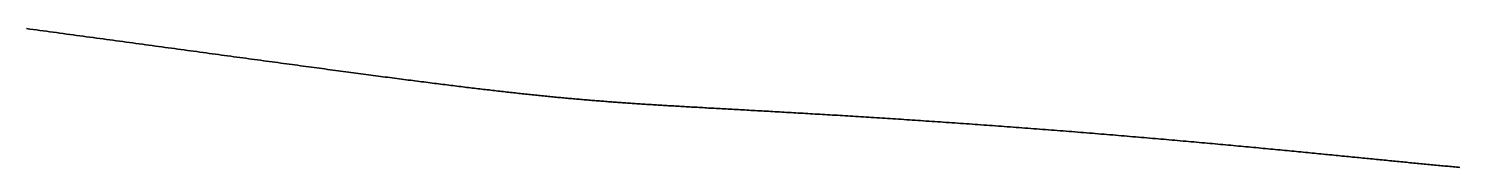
# Model space of a CAD drawing. Header units: inches. Extents: x 130170 to 284068, y 377793 to 804530.
# Drawn here: x 252070.06 to 252112.62, y 753070.04 to 753074.17 of the extents above; entities that cross this region are included whole.
import ezdxf

# ---------------------------------------------------------------- set-up
doc = ezdxf.new("R2010")
doc.units = ezdxf.units.IN
doc.header["$MEASUREMENT"] = 0
doc.layers.add('muni_il', color=7, linetype='Continuous')

msp = doc.modelspace()

# ---------------------------------------------------------------- linework, layer by layer
at = {"layer": 'muni_il'}
for points in [[(252112.661, 753070.042), (252112.612, 753070.046), (252112.562, 753070.051), (252112.513, 753070.055), (252112.463, 753070.06), (252112.413, 753070.065), (252112.363, 753070.069), (252112.313, 753070.074), (252112.263, 753070.079), (252112.213, 753070.083), (252112.162, 753070.088), (252112.112, 753070.093), (252112.061, 753070.098), (252112.01, 753070.102), (252111.959, 753070.107), (252111.908, 753070.112), (252111.857, 753070.117), (252111.805, 753070.122), (252111.754, 753070.127), (252111.702, 753070.132), (252111.65, 753070.137), (252111.598, 753070.141), (252111.546, 753070.147), (252111.493, 753070.152), (252111.441, 753070.157), (252111.388, 753070.162), (252111.335, 753070.167), (252111.282, 753070.172), (252111.229, 753070.177), (252111.175, 753070.182), (252111.122, 753070.188), (252111.068, 753070.193), (252111.014, 753070.198), (252110.96, 753070.203), (252110.905, 753070.209), (252110.851, 753070.214), (252110.796, 753070.219), (252110.741, 753070.225), (252110.685, 753070.23), (252110.63, 753070.236), (252110.574, 753070.241), (252110.518, 753070.247), (252110.462, 753070.252), (252110.405, 753070.258), (252110.349, 753070.263), (252110.292, 753070.269), (252110.234, 753070.275), (252110.177, 753070.28), (252110.119, 753070.286), (252110.062, 753070.292), (252110.003, 753070.297), (252109.945, 753070.303), (252109.886, 753070.309), (252109.827, 753070.315), (252109.768, 753070.321), (252109.709, 753070.327), (252109.649, 753070.332), (252109.589, 753070.338), (252109.529, 753070.344), (252109.468, 753070.35), (252109.407, 753070.356), (252109.346, 753070.362), (252109.285, 753070.368), (252109.223, 753070.374), (252109.161, 753070.38), (252109.099, 753070.387), (252109.037, 753070.393), (252108.974, 753070.399), (252108.911, 753070.405), (252108.847, 753070.411), (252108.784, 753070.418), (252108.72, 753070.424), (252108.656, 753070.43), (252108.591, 753070.437), (252108.526, 753070.443), (252108.461, 753070.449), (252108.396, 753070.456), (252108.33, 753070.462), (252108.264, 753070.468), (252108.197, 753070.475), (252108.131, 753070.481), (252108.064, 753070.488), (252107.997, 753070.494), (252107.929, 753070.501), (252107.861, 753070.508), (252107.793, 753070.514), (252107.725, 753070.521), (252107.656, 753070.527), (252107.587, 753070.534), (252107.517, 753070.541), (252107.448, 753070.547), (252107.378, 753070.554), (252107.307, 753070.561), (252107.237, 753070.568), (252107.166, 753070.574), (252107.095, 753070.581), (252107.023, 753070.588), (252106.951, 753070.595), (252106.879, 753070.602), (252106.807, 753070.608), (252106.734, 753070.615), (252106.661, 753070.622), (252106.588, 753070.629), (252106.514, 753070.636), (252106.44, 753070.643), (252106.366, 753070.65), (252106.291, 753070.657), (252106.216, 753070.664), (252106.141, 753070.671), (252106.066, 753070.678), (252105.99, 753070.685), (252105.914, 753070.692), (252105.838, 753070.699), (252105.761, 753070.706), (252105.685, 753070.713), (252105.607, 753070.72), (252105.53, 753070.727), (252105.452, 753070.734), (252105.374, 753070.741), (252105.296, 753070.749), (252105.218, 753070.756), (252105.139, 753070.763), (252105.06, 753070.77), (252104.981, 753070.777), (252104.901, 753070.784), (252104.821, 753070.791), (252104.741, 753070.798), (252104.661, 753070.806), (252104.581, 753070.813), (252104.5, 753070.82), (252104.419, 753070.827), (252104.338, 753070.834), (252104.256, 753070.842), (252104.174, 753070.849), (252104.092, 753070.856), (252104.01, 753070.863), (252103.928, 753070.87), (252103.845, 753070.877), (252103.762, 753070.885), (252103.679, 753070.892), (252103.596, 753070.899), (252103.513, 753070.906), (252103.429, 753070.913), (252103.345, 753070.921), (252103.261, 753070.928), (252103.177, 753070.935), (252103.093, 753070.942), (252103.008, 753070.949), (252102.923, 753070.956), (252102.838, 753070.964), (252102.753, 753070.971), (252102.668, 753070.978), (252102.583, 753070.985), (252102.497, 753070.992), (252102.412, 753070.999), (252102.326, 753071.006), (252102.24, 753071.014), (252102.154, 753071.021), (252102.068, 753071.028), (252101.981, 753071.035), (252101.895, 753071.042), (252101.808, 753071.049), (252101.722, 753071.056), (252101.635, 753071.063), (252101.548, 753071.07), (252101.461, 753071.077), (252101.374, 753071.084), (252101.287, 753071.091), (252101.2, 753071.098), (252101.113, 753071.105), (252101.025, 753071.112), (252100.938, 753071.118), (252100.85, 753071.125), (252100.763, 753071.132), (252100.675, 753071.139), (252100.588, 753071.146), (252100.5, 753071.153), (252100.413, 753071.16), (252100.325, 753071.166), (252100.237, 753071.173), (252100.149, 753071.18), (252100.062, 753071.186), (252099.974, 753071.193), (252099.886, 753071.2), (252099.799, 753071.206), (252099.711, 753071.213), (252099.623, 753071.22), (252099.536, 753071.226), (252099.448, 753071.233), (252099.36, 753071.239), (252099.273, 753071.246), (252099.185, 753071.252), (252099.098, 753071.259), (252099.011, 753071.265), (252098.923, 753071.272), (252098.836, 753071.278), (252098.749, 753071.284), (252098.662, 753071.291), (252098.575, 753071.297), (252098.488, 753071.303), (252098.401, 753071.31), (252098.314, 753071.316), (252098.228, 753071.322), (252098.141, 753071.328), (252098.055, 753071.334), (252097.969, 753071.34), (252097.882, 753071.346), (252097.796, 753071.352), (252097.711, 753071.358), (252097.625, 753071.364), (252097.539, 753071.37), (252097.454, 753071.376), (252097.368, 753071.382), (252097.283, 753071.388), (252097.198, 753071.394), (252097.114, 753071.399), (252097.029, 753071.405), (252096.945, 753071.411), (252096.86, 753071.417), (252096.776, 753071.422), (252096.692, 753071.428), (252096.609, 753071.434), (252096.525, 753071.439), (252096.442, 753071.445), (252096.359, 753071.45), (252096.276, 753071.456), (252096.193, 753071.461), (252096.111, 753071.467), (252096.029, 753071.472), (252095.947, 753071.477), (252095.865, 753071.482), (252095.784, 753071.488), (252095.702, 753071.493), (252095.622, 753071.498), (252095.541, 753071.503), (252095.46, 753071.509), (252095.38, 753071.514), (252095.3, 753071.519), (252095.22, 753071.524), (252095.141, 753071.529), (252095.062, 753071.534), (252094.983, 753071.539), (252094.904, 753071.544), (252094.826, 753071.548), (252094.748, 753071.553), (252094.67, 753071.558), (252094.593, 753071.563), (252094.515, 753071.567), (252094.438, 753071.572), (252094.362, 753071.577), (252094.286, 753071.581), (252094.209, 753071.586), (252094.134, 753071.591), (252094.058, 753071.595), (252093.983, 753071.6), (252093.908, 753071.604), (252093.834, 753071.609), (252093.76, 753071.613), (252093.686, 753071.617), (252093.612, 753071.622), (252093.539, 753071.626), (252093.466, 753071.63), (252093.394, 753071.635), (252093.321, 753071.639), (252093.249, 753071.643), (252093.178, 753071.647), (252093.107, 753071.651), (252093.036, 753071.655), (252092.965, 753071.659), (252092.895, 753071.664), (252092.825, 753071.668), (252092.755, 753071.672), (252092.686, 753071.676), (252092.617, 753071.679), (252092.548, 753071.683), (252092.48, 753071.687), (252092.412, 753071.691), (252092.344, 753071.695), (252092.277, 753071.699), (252092.21, 753071.703), (252092.143, 753071.706), (252092.077, 753071.71), (252092.011, 753071.714), (252091.945, 753071.717), (252091.88, 753071.721), (252091.815, 753071.725), (252091.75, 753071.728), (252091.686, 753071.732), (252091.622, 753071.736), (252091.558, 753071.739), (252091.495, 753071.743), (252091.431, 753071.746), (252091.369, 753071.75), (252091.306, 753071.753), (252091.244, 753071.757), (252091.183, 753071.76), (252091.121, 753071.763), (252091.06, 753071.767), (252090.999, 753071.77), (252090.939, 753071.774), (252090.878, 753071.777), (252090.819, 753071.78), (252090.759, 753071.784), (252090.7, 753071.787), (252090.641, 753071.79), (252090.582, 753071.793), (252090.524, 753071.797), (252090.466, 753071.8), (252090.408, 753071.803), (252090.351, 753071.806), (252090.294, 753071.809), (252090.237, 753071.813), (252090.18, 753071.816), (252090.124, 753071.819), (252090.068, 753071.822), (252090.012, 753071.825), (252089.957, 753071.829), (252089.901, 753071.832), (252089.846, 753071.835), (252089.792, 753071.838), (252089.737, 753071.841), (252089.683, 753071.844), (252089.629, 753071.847), (252089.576, 753071.85), (252089.522, 753071.853), (252089.469, 753071.856), (252089.417, 753071.86), (252089.364, 753071.863), (252089.312, 753071.866), (252089.259, 753071.869), (252089.207, 753071.872), (252089.156, 753071.875), (252089.104, 753071.878), (252089.053, 753071.881), (252089.002, 753071.884), (252088.951, 753071.887), (252088.901, 753071.89), (252088.85, 753071.894), (252088.8, 753071.897), (252088.75, 753071.9), (252088.7, 753071.903), (252088.651, 753071.906), (252088.601, 753071.909), (252088.552, 753071.912), (252088.503, 753071.915), (252088.454, 753071.918), (252088.405, 753071.922), (252088.357, 753071.925), (252088.308, 753071.928), (252088.26, 753071.931), (252088.212, 753071.934), (252088.164, 753071.937), (252088.116, 753071.941), (252088.069, 753071.944), (252088.021, 753071.947), (252087.974, 753071.95), (252087.926, 753071.953), (252087.879, 753071.957), (252087.832, 753071.96), (252087.785, 753071.963), (252087.738, 753071.966), (252087.692, 753071.97), (252087.645, 753071.973), (252087.598, 753071.977), (252087.552, 753071.98), (252087.506, 753071.983), (252087.459, 753071.987), (252087.413, 753071.99), (252087.367, 753071.994), (252087.321, 753071.997), (252087.275, 753072), (252087.229, 753072.004), (252087.183, 753072.008), (252087.137, 753072.011), (252087.091, 753072.015), (252087.046, 753072.018), (252087, 753072.022), (252086.954, 753072.026), (252086.908, 753072.029), (252086.863, 753072.033), (252086.817, 753072.037), (252086.771, 753072.04), (252086.726, 753072.044), (252086.68, 753072.048), (252086.634, 753072.052), (252086.589, 753072.056), (252086.543, 753072.06), (252086.497, 753072.064), (252086.452, 753072.067), (252086.406, 753072.071), (252086.36, 753072.075), (252086.314, 753072.08), (252086.268, 753072.084), (252086.222, 753072.088), (252086.176, 753072.092), (252086.13, 753072.096), (252086.084, 753072.1), (252086.038, 753072.104), (252085.992, 753072.109), (252085.946, 753072.113), (252085.899, 753072.117), (252085.853, 753072.122), (252085.806, 753072.126), (252085.759, 753072.131), (252085.713, 753072.135), (252085.666, 753072.14), (252085.619, 753072.144), (252085.572, 753072.149), (252085.524, 753072.154), (252085.477, 753072.158), (252085.429, 753072.163), (252085.382, 753072.168), (252085.334, 753072.173), (252085.286, 753072.177), (252085.238, 753072.182), (252085.19, 753072.187), (252085.142, 753072.192), (252085.093, 753072.197), (252085.045, 753072.202), (252084.996, 753072.207), (252084.947, 753072.213), (252084.898, 753072.218), (252084.848, 753072.223), (252084.799, 753072.228), (252084.749, 753072.234), (252084.699, 753072.239), (252084.649, 753072.245), (252084.599, 753072.25), (252084.548, 753072.256), (252084.498, 753072.261), (252084.447, 753072.267), (252084.395, 753072.273), (252084.344, 753072.278), (252084.293, 753072.284), (252084.241, 753072.29), (252084.189, 753072.296), (252084.137, 753072.302), (252084.084, 753072.308), (252084.031, 753072.314), (252083.978, 753072.32), (252083.925, 753072.326), (252083.872, 753072.332), (252083.818, 753072.338), (252083.764, 753072.345), (252083.709, 753072.351), (252083.655, 753072.357), (252083.6, 753072.364), (252083.545, 753072.37), (252083.49, 753072.377), (252083.434, 753072.383), (252083.378, 753072.39), (252083.322, 753072.397), (252083.266, 753072.404), (252083.209, 753072.41), (252083.152, 753072.417), (252083.094, 753072.424), (252083.037, 753072.431), (252082.979, 753072.438), (252082.921, 753072.445), (252082.862, 753072.453), (252082.803, 753072.46), (252082.744, 753072.467), (252082.684, 753072.475), (252082.625, 753072.482), (252082.564, 753072.489), (252082.504, 753072.497), (252082.443, 753072.504), (252082.382, 753072.512), (252082.321, 753072.52), (252082.259, 753072.527), (252082.197, 753072.535), (252082.134, 753072.543), (252082.071, 753072.551), (252082.008, 753072.559), (252081.945, 753072.567), (252081.881, 753072.575), (252081.817, 753072.583), (252081.752, 753072.592), (252081.688, 753072.6), (252081.622, 753072.608), (252081.557, 753072.617), (252081.491, 753072.625), (252081.425, 753072.634), (252081.358, 753072.642), (252081.291, 753072.651), (252081.224, 753072.66), (252081.156, 753072.668), (252081.088, 753072.677), (252081.019, 753072.686), (252080.951, 753072.695), (252080.881, 753072.704), (252080.812, 753072.713), (252080.742, 753072.722), (252080.672, 753072.731), (252080.601, 753072.741), (252080.53, 753072.75), (252080.459, 753072.759), (252080.387, 753072.769), (252080.315, 753072.778), (252080.242, 753072.788), (252080.17, 753072.797), (252080.097, 753072.807), (252080.023, 753072.817), (252079.949, 753072.827), (252079.875, 753072.836), (252079.8, 753072.846), (252079.725, 753072.856), (252079.649, 753072.866), (252079.574, 753072.876), (252079.498, 753072.886), (252079.421, 753072.897), (252079.344, 753072.907), (252079.267, 753072.917), (252079.189, 753072.928), (252079.111, 753072.938), (252079.033, 753072.949), (252078.954, 753072.959), (252078.875, 753072.97), (252078.795, 753072.98), (252078.716, 753072.991), (252078.635, 753073.002), (252078.555, 753073.013), (252078.474, 753073.023), (252078.393, 753073.034), (252078.311, 753073.045), (252078.229, 753073.056), (252078.147, 753073.067), (252078.064, 753073.079), (252077.981, 753073.09), (252077.898, 753073.101), (252077.814, 753073.112), (252077.73, 753073.124), (252077.646, 753073.135), (252077.561, 753073.147), (252077.476, 753073.158), (252077.39, 753073.17), (252077.305, 753073.181), (252077.219, 753073.193), (252077.132, 753073.205), (252077.045, 753073.216), (252076.958, 753073.228), (252076.871, 753073.24), (252076.783, 753073.252), (252076.695, 753073.264), (252076.607, 753073.276), (252076.518, 753073.288), (252076.429, 753073.3), (252076.34, 753073.312), (252076.251, 753073.324), (252076.161, 753073.336), (252076.071, 753073.349), (252075.981, 753073.361), (252075.89, 753073.373), (252075.799, 753073.386), (252075.708, 753073.398), (252075.616, 753073.41), (252075.524, 753073.423), (252075.432, 753073.435), (252075.34, 753073.448), (252075.247, 753073.461), (252075.155, 753073.473), (252075.062, 753073.486), (252074.968, 753073.499), (252074.875, 753073.511), (252074.781, 753073.524), (252074.687, 753073.537), (252074.592, 753073.55), (252074.498, 753073.562), (252074.403, 753073.575), (252074.308, 753073.588), (252074.213, 753073.601), (252074.118, 753073.614), (252074.022, 753073.627), (252073.926, 753073.64), (252073.831, 753073.653), (252073.734, 753073.666), (252073.638, 753073.679), (252073.541, 753073.692), (252073.445, 753073.706), (252073.348, 753073.719), (252073.251, 753073.732), (252073.154, 753073.745), (252073.056, 753073.758), (252072.959, 753073.772), (252072.861, 753073.785), (252072.763, 753073.798), (252072.666, 753073.811), (252072.567, 753073.825), (252072.469, 753073.838), (252072.371, 753073.851), (252072.273, 753073.864), (252072.174, 753073.878), (252072.075, 753073.891), (252071.977, 753073.904), (252071.878, 753073.918), (252071.779, 753073.931), (252071.68, 753073.945), (252071.581, 753073.958), (252071.482, 753073.971), (252071.382, 753073.985), (252071.283, 753073.998), (252071.184, 753074.011), (252071.084, 753074.025), (252070.985, 753074.038), (252070.885, 753074.052), (252070.786, 753074.065), (252070.686, 753074.078), (252070.587, 753074.092), (252070.487, 753074.105), (252070.388, 753074.118), (252070.288, 753074.132), (252070.188, 753074.145), (252070.089, 753074.158), (252069.989, 753074.171)], [(252069.989, 753074.171), (252070.089, 753074.158), (252070.188, 753074.145), (252070.288, 753074.132), (252070.388, 753074.118), (252070.487, 753074.105), (252070.587, 753074.092), (252070.686, 753074.078), (252070.786, 753074.065), (252070.885, 753074.052), (252070.985, 753074.038), (252071.084, 753074.025), (252071.184, 753074.011), (252071.283, 753073.998), (252071.382, 753073.985), (252071.482, 753073.971), (252071.581, 753073.958), (252071.68, 753073.945), (252071.779, 753073.931), (252071.878, 753073.918), (252071.977, 753073.904), (252072.075, 753073.891), (252072.174, 753073.878), (252072.273, 753073.864), (252072.371, 753073.851), (252072.469, 753073.838), (252072.567, 753073.825), (252072.666, 753073.811), (252072.763, 753073.798), (252072.861, 753073.785), (252072.959, 753073.772), (252073.056, 753073.758), (252073.154, 753073.745), (252073.251, 753073.732), (252073.348, 753073.719), (252073.445, 753073.706), (252073.541, 753073.692), (252073.638, 753073.679), (252073.734, 753073.666), (252073.831, 753073.653), (252073.926, 753073.64), (252074.022, 753073.627), (252074.118, 753073.614), (252074.213, 753073.601), (252074.308, 753073.588), (252074.403, 753073.575), (252074.498, 753073.562), (252074.592, 753073.55), (252074.687, 753073.537), (252074.781, 753073.524), (252074.875, 753073.511), (252074.968, 753073.499), (252075.062, 753073.486), (252075.155, 753073.473), (252075.247, 753073.461), (252075.34, 753073.448), (252075.432, 753073.435), (252075.524, 753073.423), (252075.616, 753073.41), (252075.708, 753073.398), (252075.799, 753073.386), (252075.89, 753073.373), (252075.981, 753073.361), (252076.071, 753073.349), (252076.161, 753073.336), (252076.251, 753073.324), (252076.34, 753073.312), (252076.429, 753073.3), (252076.518, 753073.288), (252076.607, 753073.276), (252076.695, 753073.264), (252076.783, 753073.252), (252076.871, 753073.24), (252076.958, 753073.228), (252077.045, 753073.216), (252077.132, 753073.205), (252077.219, 753073.193), (252077.305, 753073.181), (252077.39, 753073.17), (252077.476, 753073.158), (252077.561, 753073.147), (252077.646, 753073.135), (252077.73, 753073.124), (252077.814, 753073.112), (252077.898, 753073.101), (252077.981, 753073.09), (252078.064, 753073.079), (252078.147, 753073.067), (252078.229, 753073.056), (252078.311, 753073.045), (252078.393, 753073.034), (252078.474, 753073.023), (252078.555, 753073.013), (252078.635, 753073.002), (252078.716, 753072.991), (252078.795, 753072.98), (252078.875, 753072.97), (252078.954, 753072.959), (252079.033, 753072.949), (252079.111, 753072.938), (252079.189, 753072.928), (252079.267, 753072.917), (252079.344, 753072.907), (252079.421, 753072.897), (252079.498, 753072.886), (252079.574, 753072.876), (252079.649, 753072.866), (252079.725, 753072.856), (252079.8, 753072.846), (252079.875, 753072.836), (252079.949, 753072.827), (252080.023, 753072.817), (252080.097, 753072.807), (252080.17, 753072.797), (252080.242, 753072.788), (252080.315, 753072.778), (252080.387, 753072.769), (252080.459, 753072.759), (252080.53, 753072.75), (252080.601, 753072.741), (252080.672, 753072.731), (252080.742, 753072.722), (252080.812, 753072.713), (252080.881, 753072.704), (252080.951, 753072.695), (252081.019, 753072.686), (252081.088, 753072.677), (252081.156, 753072.668), (252081.224, 753072.66), (252081.291, 753072.651), (252081.358, 753072.642), (252081.425, 753072.634), (252081.491, 753072.625), (252081.557, 753072.617), (252081.622, 753072.608), (252081.688, 753072.6), (252081.752, 753072.592), (252081.817, 753072.583), (252081.881, 753072.575), (252081.945, 753072.567), (252082.008, 753072.559), (252082.071, 753072.551), (252082.134, 753072.543), (252082.197, 753072.535), (252082.259, 753072.527), (252082.321, 753072.52), (252082.382, 753072.512), (252082.443, 753072.504), (252082.504, 753072.497), (252082.564, 753072.489), (252082.625, 753072.482), (252082.684, 753072.475), (252082.744, 753072.467), (252082.803, 753072.46), (252082.862, 753072.453), (252082.921, 753072.445), (252082.979, 753072.438), (252083.037, 753072.431), (252083.094, 753072.424), (252083.152, 753072.417), (252083.209, 753072.41), (252083.266, 753072.404), (252083.322, 753072.397), (252083.378, 753072.39), (252083.434, 753072.383), (252083.49, 753072.377), (252083.545, 753072.37), (252083.6, 753072.364), (252083.655, 753072.357), (252083.709, 753072.351), (252083.764, 753072.345), (252083.818, 753072.338), (252083.872, 753072.332), (252083.925, 753072.326), (252083.978, 753072.32), (252084.031, 753072.314), (252084.084, 753072.308), (252084.137, 753072.302), (252084.189, 753072.296), (252084.241, 753072.29), (252084.293, 753072.284), (252084.344, 753072.278), (252084.395, 753072.273), (252084.447, 753072.267), (252084.498, 753072.261), (252084.548, 753072.256), (252084.599, 753072.25), (252084.649, 753072.245), (252084.699, 753072.239), (252084.749, 753072.234), (252084.799, 753072.228), (252084.848, 753072.223), (252084.898, 753072.218), (252084.947, 753072.213), (252084.996, 753072.207), (252085.045, 753072.202), (252085.093, 753072.197), (252085.142, 753072.192), (252085.19, 753072.187), (252085.238, 753072.182), (252085.286, 753072.177), (252085.334, 753072.173), (252085.382, 753072.168), (252085.429, 753072.163), (252085.477, 753072.158), (252085.524, 753072.154), (252085.572, 753072.149), (252085.619, 753072.144), (252085.666, 753072.14), (252085.713, 753072.135), (252085.759, 753072.131), (252085.806, 753072.126), (252085.853, 753072.122), (252085.899, 753072.117), (252085.946, 753072.113), (252085.992, 753072.109), (252086.038, 753072.104), (252086.084, 753072.1), (252086.13, 753072.096), (252086.176, 753072.092), (252086.222, 753072.088), (252086.268, 753072.084), (252086.314, 753072.08), (252086.36, 753072.075), (252086.406, 753072.071), (252086.452, 753072.067), (252086.497, 753072.064), (252086.543, 753072.06), (252086.589, 753072.056), (252086.634, 753072.052), (252086.68, 753072.048), (252086.726, 753072.044), (252086.771, 753072.04), (252086.817, 753072.037), (252086.863, 753072.033), (252086.908, 753072.029), (252086.954, 753072.026), (252087, 753072.022), (252087.046, 753072.018), (252087.091, 753072.015), (252087.137, 753072.011), (252087.183, 753072.008), (252087.229, 753072.004), (252087.275, 753072), (252087.321, 753071.997), (252087.367, 753071.994), (252087.413, 753071.99), (252087.459, 753071.987), (252087.506, 753071.983), (252087.552, 753071.98), (252087.598, 753071.977), (252087.645, 753071.973), (252087.692, 753071.97), (252087.738, 753071.966), (252087.785, 753071.963), (252087.832, 753071.96), (252087.879, 753071.957), (252087.926, 753071.953), (252087.974, 753071.95), (252088.021, 753071.947), (252088.069, 753071.944), (252088.116, 753071.941), (252088.164, 753071.937), (252088.212, 753071.934), (252088.26, 753071.931), (252088.308, 753071.928), (252088.357, 753071.925), (252088.405, 753071.922), (252088.454, 753071.918), (252088.503, 753071.915), (252088.552, 753071.912), (252088.601, 753071.909), (252088.651, 753071.906), (252088.7, 753071.903), (252088.75, 753071.9), (252088.8, 753071.897), (252088.85, 753071.894), (252088.901, 753071.89), (252088.951, 753071.887), (252089.002, 753071.884), (252089.053, 753071.881), (252089.104, 753071.878), (252089.156, 753071.875), (252089.207, 753071.872), (252089.259, 753071.869), (252089.312, 753071.866), (252089.364, 753071.863), (252089.417, 753071.86), (252089.469, 753071.856), (252089.522, 753071.853), (252089.576, 753071.85), (252089.629, 753071.847), (252089.683, 753071.844), (252089.737, 753071.841), (252089.792, 753071.838), (252089.846, 753071.835), (252089.901, 753071.832), (252089.957, 753071.829), (252090.012, 753071.825), (252090.068, 753071.822), (252090.124, 753071.819), (252090.18, 753071.816), (252090.237, 753071.813), (252090.294, 753071.809), (252090.351, 753071.806), (252090.408, 753071.803), (252090.466, 753071.8), (252090.524, 753071.797), (252090.582, 753071.793), (252090.641, 753071.79), (252090.7, 753071.787), (252090.759, 753071.784), (252090.819, 753071.78), (252090.878, 753071.777), (252090.939, 753071.774), (252090.999, 753071.77), (252091.06, 753071.767), (252091.121, 753071.763), (252091.183, 753071.76), (252091.244, 753071.757), (252091.306, 753071.753), (252091.369, 753071.75), (252091.431, 753071.746), (252091.495, 753071.743), (252091.558, 753071.739), (252091.622, 753071.736), (252091.686, 753071.732), (252091.75, 753071.728), (252091.815, 753071.725), (252091.88, 753071.721), (252091.945, 753071.717), (252092.011, 753071.714), (252092.077, 753071.71), (252092.143, 753071.706), (252092.21, 753071.703), (252092.277, 753071.699), (252092.344, 753071.695), (252092.412, 753071.691), (252092.48, 753071.687), (252092.548, 753071.683), (252092.617, 753071.679), (252092.686, 753071.676), (252092.755, 753071.672), (252092.825, 753071.668), (252092.895, 753071.664), (252092.965, 753071.659), (252093.036, 753071.655), (252093.107, 753071.651), (252093.178, 753071.647), (252093.249, 753071.643), (252093.321, 753071.639), (252093.394, 753071.635), (252093.466, 753071.63), (252093.539, 753071.626), (252093.612, 753071.622), (252093.686, 753071.617), (252093.76, 753071.613), (252093.834, 753071.609), (252093.908, 753071.604), (252093.983, 753071.6), (252094.058, 753071.595), (252094.134, 753071.591), (252094.209, 753071.586), (252094.286, 753071.581), (252094.362, 753071.577), (252094.438, 753071.572), (252094.515, 753071.567), (252094.593, 753071.563), (252094.67, 753071.558), (252094.748, 753071.553), (252094.826, 753071.548), (252094.904, 753071.544), (252094.983, 753071.539), (252095.062, 753071.534), (252095.141, 753071.529), (252095.22, 753071.524), (252095.3, 753071.519), (252095.38, 753071.514), (252095.46, 753071.509), (252095.541, 753071.503), (252095.622, 753071.498), (252095.702, 753071.493), (252095.784, 753071.488), (252095.865, 753071.482), (252095.947, 753071.477), (252096.029, 753071.472), (252096.111, 753071.467), (252096.193, 753071.461), (252096.276, 753071.456), (252096.359, 753071.45), (252096.442, 753071.445), (252096.525, 753071.439), (252096.609, 753071.434), (252096.692, 753071.428), (252096.776, 753071.422), (252096.86, 753071.417), (252096.945, 753071.411), (252097.029, 753071.405), (252097.114, 753071.399), (252097.198, 753071.394), (252097.283, 753071.388), (252097.368, 753071.382), (252097.454, 753071.376), (252097.539, 753071.37), (252097.625, 753071.364), (252097.711, 753071.358), (252097.796, 753071.352), (252097.882, 753071.346), (252097.969, 753071.34), (252098.055, 753071.334), (252098.141, 753071.328), (252098.228, 753071.322), (252098.314, 753071.316), (252098.401, 753071.31), (252098.488, 753071.303), (252098.575, 753071.297), (252098.662, 753071.291), (252098.749, 753071.284), (252098.836, 753071.278), (252098.923, 753071.272), (252099.011, 753071.265), (252099.098, 753071.259), (252099.185, 753071.252), (252099.273, 753071.246), (252099.36, 753071.239), (252099.448, 753071.233), (252099.536, 753071.226), (252099.623, 753071.22), (252099.711, 753071.213), (252099.799, 753071.206), (252099.886, 753071.2), (252099.974, 753071.193), (252100.062, 753071.186), (252100.149, 753071.18), (252100.237, 753071.173), (252100.325, 753071.166), (252100.413, 753071.16), (252100.5, 753071.153), (252100.588, 753071.146), (252100.675, 753071.139), (252100.763, 753071.132), (252100.85, 753071.125), (252100.938, 753071.118), (252101.025, 753071.112), (252101.113, 753071.105), (252101.2, 753071.098), (252101.287, 753071.091), (252101.374, 753071.084), (252101.461, 753071.077), (252101.548, 753071.07), (252101.635, 753071.063), (252101.722, 753071.056), (252101.808, 753071.049), (252101.895, 753071.042), (252101.981, 753071.035), (252102.068, 753071.028), (252102.154, 753071.021), (252102.24, 753071.014), (252102.326, 753071.006), (252102.412, 753070.999), (252102.497, 753070.992), (252102.583, 753070.985), (252102.668, 753070.978), (252102.753, 753070.971), (252102.838, 753070.964), (252102.923, 753070.956), (252103.008, 753070.949), (252103.093, 753070.942), (252103.177, 753070.935), (252103.261, 753070.928), (252103.345, 753070.921), (252103.429, 753070.913), (252103.513, 753070.906), (252103.596, 753070.899), (252103.679, 753070.892), (252103.762, 753070.885), (252103.845, 753070.877), (252103.928, 753070.87), (252104.01, 753070.863), (252104.092, 753070.856), (252104.174, 753070.849), (252104.256, 753070.842), (252104.338, 753070.834), (252104.419, 753070.827), (252104.5, 753070.82), (252104.581, 753070.813), (252104.661, 753070.806), (252104.741, 753070.798), (252104.821, 753070.791), (252104.901, 753070.784), (252104.981, 753070.777), (252105.06, 753070.77), (252105.139, 753070.763), (252105.218, 753070.756), (252105.296, 753070.749), (252105.374, 753070.741), (252105.452, 753070.734), (252105.53, 753070.727), (252105.607, 753070.72), (252105.685, 753070.713), (252105.761, 753070.706), (252105.838, 753070.699), (252105.914, 753070.692), (252105.99, 753070.685), (252106.066, 753070.678), (252106.141, 753070.671), (252106.216, 753070.664), (252106.291, 753070.657), (252106.366, 753070.65), (252106.44, 753070.643), (252106.514, 753070.636), (252106.588, 753070.629), (252106.661, 753070.622), (252106.734, 753070.615), (252106.807, 753070.608), (252106.879, 753070.602), (252106.951, 753070.595), (252107.023, 753070.588), (252107.095, 753070.581), (252107.166, 753070.574), (252107.237, 753070.568), (252107.307, 753070.561), (252107.378, 753070.554), (252107.448, 753070.547), (252107.517, 753070.541), (252107.587, 753070.534), (252107.656, 753070.527), (252107.725, 753070.521), (252107.793, 753070.514), (252107.861, 753070.508), (252107.929, 753070.501), (252107.997, 753070.494), (252108.064, 753070.488), (252108.131, 753070.481), (252108.197, 753070.475), (252108.264, 753070.468), (252108.33, 753070.462), (252108.396, 753070.456), (252108.461, 753070.449), (252108.526, 753070.443), (252108.591, 753070.437), (252108.656, 753070.43), (252108.72, 753070.424), (252108.784, 753070.418), (252108.847, 753070.411), (252108.911, 753070.405), (252108.974, 753070.399), (252109.037, 753070.393), (252109.099, 753070.387), (252109.161, 753070.38), (252109.223, 753070.374), (252109.285, 753070.368), (252109.346, 753070.362), (252109.407, 753070.356), (252109.468, 753070.35), (252109.529, 753070.344), (252109.589, 753070.338), (252109.649, 753070.332), (252109.709, 753070.327), (252109.768, 753070.321), (252109.827, 753070.315), (252109.886, 753070.309), (252109.945, 753070.303), (252110.003, 753070.297), (252110.062, 753070.292), (252110.119, 753070.286), (252110.177, 753070.28), (252110.234, 753070.275), (252110.292, 753070.269), (252110.349, 753070.263), (252110.405, 753070.258), (252110.462, 753070.252), (252110.518, 753070.247), (252110.574, 753070.241), (252110.63, 753070.236), (252110.685, 753070.23), (252110.741, 753070.225), (252110.796, 753070.219), (252110.851, 753070.214), (252110.905, 753070.209), (252110.96, 753070.203), (252111.014, 753070.198), (252111.068, 753070.193), (252111.122, 753070.188), (252111.175, 753070.182), (252111.229, 753070.177), (252111.282, 753070.172), (252111.335, 753070.167), (252111.388, 753070.162), (252111.441, 753070.157), (252111.493, 753070.152), (252111.546, 753070.147), (252111.598, 753070.141), (252111.65, 753070.137), (252111.702, 753070.132), (252111.754, 753070.127), (252111.805, 753070.122), (252111.857, 753070.117), (252111.908, 753070.112), (252111.959, 753070.107), (252112.01, 753070.102), (252112.061, 753070.098), (252112.112, 753070.093), (252112.162, 753070.088), (252112.213, 753070.083), (252112.263, 753070.079), (252112.313, 753070.074), (252112.363, 753070.069), (252112.413, 753070.065), (252112.463, 753070.06), (252112.513, 753070.055), (252112.562, 753070.051), (252112.612, 753070.046), (252112.661, 753070.042)]]:
    msp.add_lwpolyline(points, dxfattribs=at)

doc.saveas('drawing.dxf')
